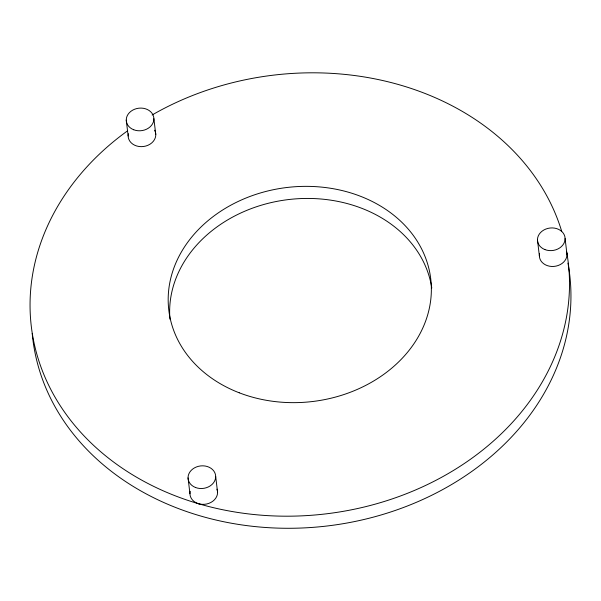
<?xml version="1.0" encoding="UTF-8"?>
<svg xmlns="http://www.w3.org/2000/svg" width="601" height="601" viewBox="0 0 601 601"><rect width="100%" height="100%" fill="white"/><g stroke="black" fill="none" stroke-linecap="round" stroke-linejoin="round"><path stroke-width="0.9" d="M198.623 503.758L198.999 503.863M565.098 238.559L566.991 254.411M537.474 239.987L539.36 255.838M215.684 476.458L217.577 492.309M153.894 118.728L155.779 134.579M188.06 477.885L189.946 493.737M126.263 120.155L128.156 136.006M216.961 489.161A13.846 11.314 -6.8 0 1 204.445 504.322A13.846 11.314 -6.8 0 1 190.224 491.302M566.525 251.691A13.846 11.314 -6.8 0 1 553.806 266.431A13.846 11.314 -6.8 0 1 539.555 253.757M154.6 130.207A13.846 11.314 -6.8 0 1 143.549 146.501A13.846 11.314 -6.8 0 1 128.396 133.707M566.833 252.893A270.367 220.928 -6.8 0 1 202.545 504.87A270.367 220.928 -6.8 0 1 127.63 130.778M152.121 114.979A270.367 220.928 -6.8 0 1 561.687 231.272M567.945 263.133A270.367 220.928 -6.8 0 1 331.234 525.477A270.367 220.928 -6.8 0 1 32.214 333.405M169.948 319.229A131.897 107.774 -6.8 0 1 288.457 199.57A131.897 107.774 -6.8 0 1 431.781 288.007M195.513 487.494A13.846 11.314 -6.8 0 0 215.669 476.112A13.846 11.314 -6.8 0 0 194.423 467.909A13.846 11.314 -6.8 0 0 195.513 487.494M544.927 249.595A13.846 11.314 -6.8 0 0 565.083 238.214A13.846 11.314 -6.8 0 0 543.837 230.01A13.846 11.314 -6.8 0 0 544.927 249.595M133.722 129.763A13.846 11.314 -6.8 0 0 153.879 118.382A13.846 11.314 -6.8 0 0 132.633 110.178A13.846 11.314 -6.8 0 0 133.722 129.763M239.243 392.799A131.897 107.774 -6.8 0 0 431.225 284.423A131.897 107.774 -6.8 0 0 228.861 206.286A131.897 107.774 -6.8 0 0 239.243 392.799"/></g></svg>
